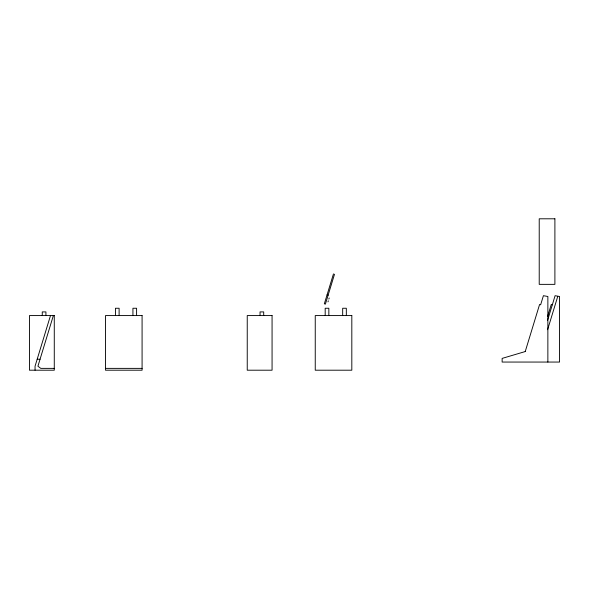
<?xml version="1.0" encoding="UTF-8"?>
<svg xmlns="http://www.w3.org/2000/svg" width="589" height="589" viewBox="0 0 589 589"><rect width="100%" height="100%" fill="white"/><g stroke="black" fill="none" stroke-linecap="round" stroke-linejoin="round"><path stroke-width="0.88" d="M50.492 315.571L35.053 366.225L35.053 370.201M53.363 315.571L37.924 366.225L40.796 368.375L54.276 368.375M333.47 273.878L324.348 303.806L325.393 304.13L334.515 274.202M327.999 301.863L328.316 300.81M328.853 299.065L329.17 298.012M525.233 351.552L539.59 304.476L540.636 304.793L543.411 295.693L547.866 296.495L547.866 362.058M547.549 316.683L551.267 304.476L552.32 304.793M547.52 320.549L555.096 295.693L559.55 296.495L559.55 362.058L502.137 362.058L502.137 358.399L525.631 351.434M547.593 329.715L557.717 296.495M37.188 359.224L40.059 359.224M105.512 368.375L142.082 368.375M327.064 294.883L328.117 295.207M346.332 315.571L346.332 308.253L342.673 308.253L342.673 315.571M328.846 315.571L328.846 308.253L325.187 308.253L325.187 315.571M263.703 315.571L263.703 311.912L260.043 311.912L260.043 315.571M136.589 315.571L136.589 308.253L132.93 308.253L132.93 315.571M119.111 315.571L119.111 308.253L115.444 308.253L115.444 315.571M45.92 315.571L45.92 311.912L42.261 311.912L42.261 315.571M554.897 218.799L539.222 218.799L539.222 284.362L554.897 284.362L554.897 218.799M54.276 315.571L29.45 315.571L29.45 370.201L54.276 370.201L54.276 315.571M142.082 315.571L105.512 315.571L105.512 370.201L142.082 370.201L142.082 315.571M272.066 315.571L247.24 315.571L247.24 370.201L272.066 370.201L272.066 315.571M351.817 315.571L315.248 315.571L315.248 370.201L351.817 370.201L351.817 315.571"/></g></svg>
